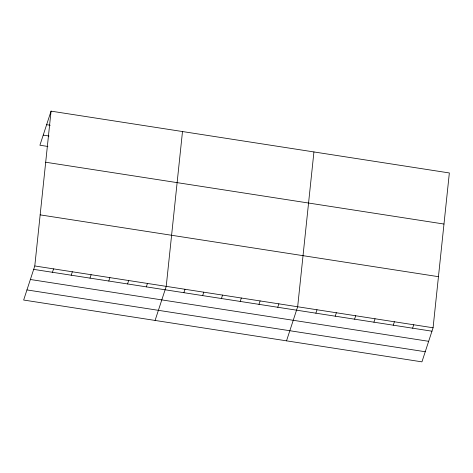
<?xml version="1.0" encoding="UTF-8"?>
<svg xmlns="http://www.w3.org/2000/svg" width="473" height="473" viewBox="0 0 473 473"><rect width="100%" height="100%" fill="white"/><g stroke="black" fill="none" stroke-linecap="round" stroke-linejoin="round"><path stroke-width="0.71" d="M34.789 265.962L51.06 111.143L449.35 172.958L433.079 327.771L421.94 361.857L23.65 300.042L34.789 265.962L433.079 327.771M182.495 131.541L166.224 286.36L155.085 320.446M313.93 151.939L297.659 306.758L286.52 340.844M51.06 111.143L39.921 145.229L47.868 146.459M52.45 272.294L53.567 268.871M71.228 275.209L72.345 271.786M90 278.124L91.118 274.701M108.778 281.033L109.896 277.616M127.556 283.948L128.674 280.53M146.334 286.863L147.452 283.445M183.885 292.692L185.002 289.275M202.663 295.607L203.78 292.184M221.435 298.522L222.552 295.099M240.213 301.437L241.331 298.014M258.991 304.346L260.109 300.929M277.769 307.261L278.887 303.843M315.887 313.179L317.005 309.762M335.233 316.183L336.35 312.759M354.579 319.186L355.696 315.763M373.924 322.184L375.042 318.767M393.27 325.188L394.387 321.77M412.616 328.191L413.733 324.774M46.638 124.683L50.244 125.239M43.226 135.107L49.009 136.005M45.692 162.233L443.981 224.048M40.158 214.872L438.447 276.681M33.672 269.379L431.961 331.195M30.367 279.496L428.656 341.311M26.955 289.925L425.245 351.741"/></g></svg>
